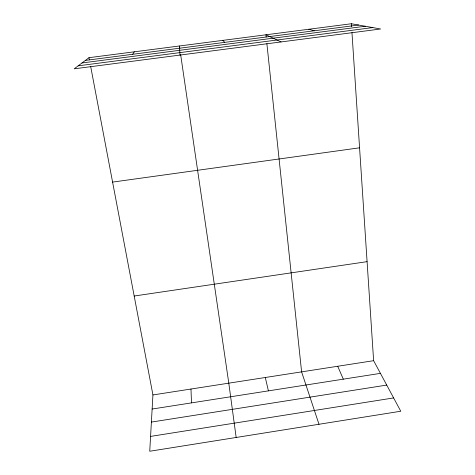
<?xml version="1.0" encoding="UTF-8"?>
<svg xmlns="http://www.w3.org/2000/svg" width="475" height="475" viewBox="0 0 475 475"><rect width="100%" height="100%" fill="white"/><g stroke="black" fill="none" stroke-linecap="round" stroke-linejoin="round"><path stroke-width="0.71" d="M90.666 66.417L152.932 394.939L149.738 451.25L400.775 411.237L373.623 360.685L351.963 32.555M132.626 54.292L134.354 51.817M89.009 57.677L74.225 68.822L380.635 28.987L351.387 23.75L89.009 57.677L89.425 59.862M150.581 436.406L393.633 397.931M152.131 409.034L380.433 373.362M151.394 422.079L386.727 385.082M152.932 394.939L373.623 360.685M134.182 296.026L367.086 261.654M112.593 182.097L359.575 147.808M85.381 60.414L358.577 25.038M81.979 62.973L365.317 26.244M78.197 65.823L372.792 27.58M308.803 29.254L314.272 30.774M281.075 41.931L265.947 34.8L266.178 37.002M222.805 40.375L224.752 42.364M337.713 366.261L343.306 379.163M318.986 424.276L301.607 371.866L266.879 43.617M265.299 377.5L268.411 390.866M179.811 48.901L179.384 45.992L179.995 55.07M180.666 54.72L228.796 383.165L236.164 437.475M351.387 23.75L351.577 26.683M190.974 389.037L191.502 402.883"/></g></svg>
